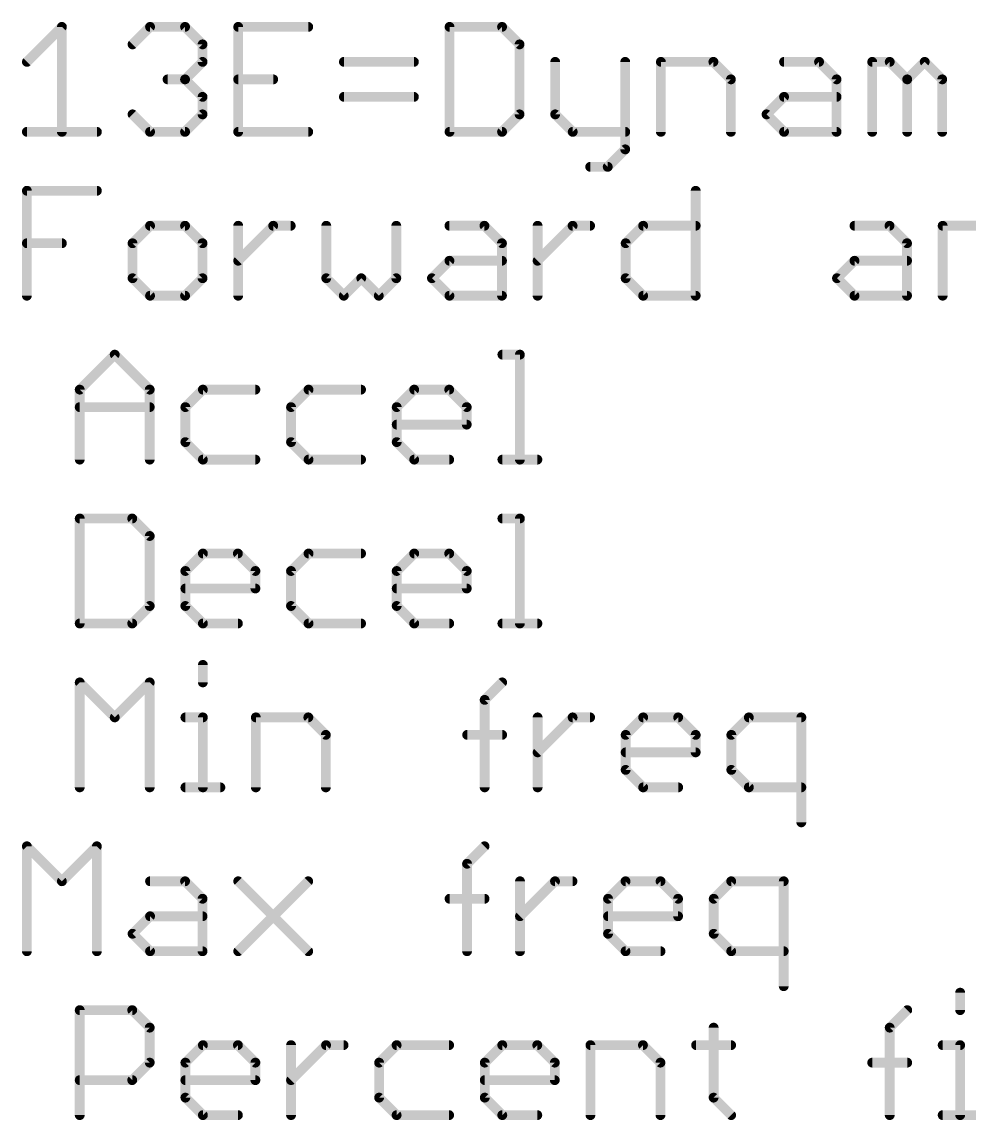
# Model space of a CAD drawing. Extents: x 0 to 387, y 0 to 260.
# Drawn here: x 321 to 335.68, y 205.74 to 222.76 of the extents above; entities that cross this region are included whole.
import ezdxf

# ---------------------------------------------------------------- set-up
doc = ezdxf.new("R2010")
doc.units = 0
doc.layers.add('94', color=14, linetype='CONTINUOUS')

msp = doc.modelspace()

# ---------------------------------------------------------------- linework, layer by layer
at = {"layer": '94', "const_width": 0.1524}
for points in [[(321.0792, 222.1409), (321.6216, 222.6832)], [(321.6216, 222.6832), (321.6216, 221.0562)], [(322.7164, 222.412), (322.9875, 222.6832)], [(322.9875, 222.6832), (323.5299, 222.6832)], [(323.5299, 222.6832), (323.801, 222.412)], [(325.4382, 222.6832), (324.3535, 222.6832)], [(324.3535, 222.6832), (324.3535, 221.0562)], [(327.6279, 222.6832), (327.6279, 221.0562)], [(328.4413, 222.6832), (327.6279, 222.6832)], [(328.7125, 222.412), (328.4413, 222.6832)], [(323.801, 222.412), (323.801, 222.1409)], [(328.7125, 221.3274), (328.7125, 222.412)], [(323.801, 222.1409), (323.5299, 221.8697)], [(325.9907, 222.1409), (327.0754, 222.1409)], [(329.265, 222.1409), (329.265, 221.3274)], [(330.3497, 222.1409), (330.3497, 220.785)], [(330.9022, 221.0562), (330.9022, 222.1409)], [(330.9022, 222.1409), (331.7157, 222.1409)], [(331.7157, 222.1409), (331.9868, 221.8697)], [(332.8105, 222.1409), (333.3528, 222.1409)], [(333.3528, 222.1409), (333.624, 221.8697)], [(334.1765, 221.0562), (334.1765, 222.1409)], [(334.1765, 222.1409), (334.4476, 222.1409)], [(334.4476, 222.1409), (334.7188, 221.8697)], [(334.7188, 221.8697), (334.99, 222.1409)], [(334.99, 222.1409), (335.2611, 221.8697)], [(323.5299, 221.8697), (323.2587, 221.8697)], [(323.5299, 221.8697), (323.801, 221.5985)], [(324.3535, 221.8697), (324.8959, 221.8697)], [(331.9868, 221.8697), (331.9868, 221.0562)], [(333.624, 221.8697), (333.624, 221.0562)], [(334.7188, 221.8697), (334.7188, 221.0562)], [(335.2611, 221.8697), (335.2611, 221.0562)], [(323.801, 221.5985), (323.801, 221.3274)], [(325.9907, 221.5985), (327.0754, 221.5985)], [(332.5393, 221.3274), (332.8105, 221.5985)], [(332.8105, 221.5985), (333.624, 221.5985)], [(322.9875, 221.0562), (322.7164, 221.3274)], [(323.801, 221.3274), (323.5299, 221.0562)], [(328.4413, 221.0562), (328.7125, 221.3274)], [(329.265, 221.3274), (329.5362, 221.0562)], [(332.8105, 221.0562), (332.5393, 221.3274)], [(321.0792, 221.0562), (322.1639, 221.0562)], [(323.5299, 221.0562), (322.9875, 221.0562)], [(324.3535, 221.0562), (325.4382, 221.0562)], [(327.6279, 221.0562), (328.4413, 221.0562)], [(329.5362, 221.0562), (330.3497, 221.0562)], [(333.624, 221.0562), (332.8105, 221.0562)], [(330.3497, 220.785), (330.0785, 220.5139)], [(330.0785, 220.5139), (329.8073, 220.5139)], [(321.0792, 218.5162), (321.0792, 220.1432)], [(321.0792, 220.1432), (322.1639, 220.1432)], [(331.4411, 220.1432), (331.4411, 218.5162)], [(322.9875, 219.6009), (322.7164, 219.3297)], [(323.5299, 219.6009), (322.9875, 219.6009)], [(323.801, 219.3297), (323.5299, 219.6009)], [(324.3535, 218.5162), (324.3535, 219.6009)], [(324.3535, 219.0585), (324.8959, 219.6009)], [(324.8959, 219.6009), (325.167, 219.6009)], [(325.7178, 219.6009), (325.7178, 218.7874)], [(326.8025, 218.7874), (326.8025, 219.6009)], [(327.6262, 219.6009), (328.1685, 219.6009)], [(328.1685, 219.6009), (328.4397, 219.3297)], [(328.9922, 218.5162), (328.9922, 219.6009)], [(328.9922, 219.0585), (329.5345, 219.6009)], [(329.5345, 219.6009), (329.8056, 219.6009)], [(330.3564, 219.3297), (330.6276, 219.6009)], [(330.6276, 219.6009), (331.4411, 219.6009)], [(333.9019, 219.6009), (334.4443, 219.6009)], [(334.4443, 219.6009), (334.7154, 219.3297)], [(335.2679, 218.5162), (335.2679, 219.6009)], [(335.2679, 219.6009), (336.0814, 219.6009)], [(321.0792, 219.3297), (321.6216, 219.3297)], [(322.7164, 219.3297), (322.7164, 218.7874)], [(323.801, 218.7874), (323.801, 219.3297)], [(328.4397, 219.3297), (328.4397, 218.5162)], [(330.3564, 218.7874), (330.3564, 219.3297)], [(334.7154, 219.3297), (334.7154, 218.5162)], [(327.355, 218.7874), (327.6262, 219.0585)], [(327.6262, 219.0585), (328.4397, 219.0585)], [(333.6308, 218.7874), (333.9019, 219.0585)], [(333.9019, 219.0585), (334.7154, 219.0585)], [(322.7164, 218.7874), (322.9875, 218.5162)], [(323.5299, 218.5162), (323.801, 218.7874)], [(325.7178, 218.7874), (325.989, 218.5162)], [(325.989, 218.5162), (326.2602, 218.7874)], [(326.2602, 218.7874), (326.5313, 218.5162)], [(326.5313, 218.5162), (326.8025, 218.7874)], [(327.6262, 218.5162), (327.355, 218.7874)], [(330.6276, 218.5162), (330.3564, 218.7874)], [(333.9019, 218.5162), (333.6308, 218.7874)], [(322.9875, 218.5162), (323.5299, 218.5162)], [(328.4397, 218.5162), (327.6262, 218.5162)], [(331.4411, 218.5162), (330.6276, 218.5162)], [(334.7154, 218.5162), (333.9019, 218.5162)], [(321.8978, 217.0609), (322.4401, 217.6032)], [(322.4401, 217.6032), (322.9825, 217.0609)], [(328.4464, 217.6032), (328.7176, 217.6032)], [(328.7176, 217.6032), (328.7176, 215.9762)], [(321.8978, 215.9762), (321.8978, 217.0609)], [(322.9825, 217.0609), (322.9825, 215.9762)], [(323.8061, 217.0609), (323.535, 216.7897)], [(324.6196, 217.0609), (323.8061, 217.0609)], [(325.4433, 217.0609), (325.1721, 216.7897)], [(326.2568, 217.0609), (325.4433, 217.0609)], [(326.8093, 216.7897), (327.0804, 217.0609)], [(327.0804, 217.0609), (327.6228, 217.0609)], [(327.6228, 217.0609), (327.8939, 216.7897)], [(321.8978, 216.7897), (322.9825, 216.7897)], [(323.535, 216.7897), (323.535, 216.2474)], [(325.1721, 216.7897), (325.1721, 216.2474)], [(326.8093, 216.2474), (326.8093, 216.7897)], [(327.8939, 216.7897), (327.8939, 216.5185)], [(327.8939, 216.5185), (326.8093, 216.5185)], [(323.535, 216.2474), (323.8061, 215.9762)], [(325.1721, 216.2474), (325.4433, 215.9762)], [(327.0804, 215.9762), (326.8093, 216.2474)], [(323.8061, 215.9762), (324.6196, 215.9762)], [(325.4433, 215.9762), (326.2568, 215.9762)], [(327.6228, 215.9762), (327.0804, 215.9762)], [(328.4464, 215.9762), (328.9888, 215.9762)], [(321.8978, 215.0632), (321.8978, 213.4362)], [(322.7113, 215.0632), (321.8978, 215.0632)], [(322.9825, 214.792), (322.7113, 215.0632)], [(328.4464, 215.0632), (328.7176, 215.0632)], [(328.7176, 215.0632), (328.7176, 213.4362)], [(322.9825, 213.7074), (322.9825, 214.792)], [(323.535, 214.2497), (323.8061, 214.5209)], [(323.8061, 214.5209), (324.3485, 214.5209)], [(324.3485, 214.5209), (324.6196, 214.2497)], [(325.4433, 214.5209), (325.1721, 214.2497)], [(326.2568, 214.5209), (325.4433, 214.5209)], [(326.8093, 214.2497), (327.0804, 214.5209)], [(327.0804, 214.5209), (327.6228, 214.5209)], [(327.6228, 214.5209), (327.8939, 214.2497)], [(323.535, 213.7074), (323.535, 214.2497)], [(324.6196, 214.2497), (324.6196, 213.9785)], [(325.1721, 214.2497), (325.1721, 213.7074)], [(326.8093, 213.7074), (326.8093, 214.2497)], [(327.8939, 214.2497), (327.8939, 213.9785)], [(324.6196, 213.9785), (323.535, 213.9785)], [(327.8939, 213.9785), (326.8093, 213.9785)], [(322.7113, 213.4362), (322.9825, 213.7074)], [(323.8061, 213.4362), (323.535, 213.7074)], [(325.1721, 213.7074), (325.4433, 213.4362)], [(327.0804, 213.4362), (326.8093, 213.7074)], [(321.8978, 213.4362), (322.7113, 213.4362)], [(324.3485, 213.4362), (323.8061, 213.4362)], [(325.4433, 213.4362), (326.2568, 213.4362)], [(327.6228, 213.4362), (327.0804, 213.4362)], [(328.4464, 213.4362), (328.9888, 213.4362)], [(323.8061, 212.7944), (323.8061, 212.5232)], [(321.8978, 210.8962), (321.8978, 212.5232)], [(321.8978, 212.5232), (322.4401, 211.9809)], [(322.4401, 211.9809), (322.9825, 212.5232)], [(322.9825, 212.5232), (322.9825, 210.8962)], [(328.1719, 212.252), (328.443, 212.5232)], [(328.1719, 210.8962), (328.1719, 212.252)], [(323.535, 211.9809), (323.8061, 211.9809)], [(323.8061, 211.9809), (323.8061, 210.8962)], [(324.6264, 210.8962), (324.6264, 211.9809)], [(324.6264, 211.9809), (325.4399, 211.9809)], [(325.4399, 211.9809), (325.7111, 211.7097)], [(328.9922, 210.8962), (328.9922, 211.9809)], [(328.9922, 211.4385), (329.5345, 211.9809)], [(329.5345, 211.9809), (329.8056, 211.9809)], [(330.3564, 211.7097), (330.6276, 211.9809)], [(330.6276, 211.9809), (331.1699, 211.9809)], [(331.1699, 211.9809), (331.4411, 211.7097)], [(332.2648, 211.9809), (331.9936, 211.7097)], [(333.0783, 211.9809), (332.2648, 211.9809)], [(333.0783, 210.3539), (333.0783, 211.9809)], [(325.7111, 211.7097), (325.7111, 210.8962)], [(327.9007, 211.7097), (328.443, 211.7097)], [(330.3564, 211.1674), (330.3564, 211.7097)], [(331.4411, 211.7097), (331.4411, 211.4385)], [(331.9936, 211.7097), (331.9936, 211.1674)], [(331.4411, 211.4385), (330.3564, 211.4385)], [(330.6276, 210.8962), (330.3564, 211.1674)], [(331.9936, 211.1674), (332.2648, 210.8962)], [(323.535, 210.8962), (324.0773, 210.8962)], [(331.1699, 210.8962), (330.6276, 210.8962)], [(332.2648, 210.8962), (333.0783, 210.8962)], [(321.0792, 208.3562), (321.0792, 209.9832)], [(321.0792, 209.9832), (321.6216, 209.4409)], [(321.6216, 209.4409), (322.1639, 209.9832)], [(322.1639, 209.9832), (322.1639, 208.3562)], [(327.899, 209.712), (328.1702, 209.9832)], [(327.899, 208.3562), (327.899, 209.712)], [(322.9875, 209.4409), (323.5299, 209.4409)], [(323.5299, 209.4409), (323.801, 209.1697)], [(324.3535, 209.4409), (325.4382, 208.3562)], [(324.3535, 208.3562), (325.4382, 209.4409)], [(328.7193, 208.3562), (328.7193, 209.4409)], [(328.7193, 208.8985), (329.2616, 209.4409)], [(329.2616, 209.4409), (329.5328, 209.4409)], [(330.0836, 209.1697), (330.3548, 209.4409)], [(330.3548, 209.4409), (330.8971, 209.4409)], [(330.8971, 209.4409), (331.1683, 209.1697)], [(331.9919, 209.4409), (331.7207, 209.1697)], [(332.8054, 209.4409), (331.9919, 209.4409)], [(332.8054, 207.8139), (332.8054, 209.4409)], [(323.801, 209.1697), (323.801, 208.3562)], [(327.6279, 209.1697), (328.1702, 209.1697)], [(330.0836, 208.6274), (330.0836, 209.1697)], [(331.1683, 209.1697), (331.1683, 208.8985)], [(331.7207, 209.1697), (331.7207, 208.6274)], [(322.7164, 208.6274), (322.9875, 208.8985)], [(322.9875, 208.8985), (323.801, 208.8985)], [(331.1683, 208.8985), (330.0836, 208.8985)], [(322.9875, 208.3562), (322.7164, 208.6274)], [(330.3548, 208.3562), (330.0836, 208.6274)], [(331.7207, 208.6274), (331.9919, 208.3562)], [(323.801, 208.3562), (322.9875, 208.3562)], [(330.8971, 208.3562), (330.3548, 208.3562)], [(331.9919, 208.3562), (332.8054, 208.3562)], [(335.5391, 207.7144), (335.5391, 207.4432)], [(321.8978, 205.8162), (321.8978, 207.4432)], [(321.8978, 207.4432), (322.7113, 207.4432)], [(322.7113, 207.4432), (322.9825, 207.172)], [(334.4476, 207.172), (334.7188, 207.4432)], [(322.9825, 207.172), (322.9825, 206.6297)], [(331.7191, 207.172), (331.7191, 206.0874)], [(334.4476, 205.8162), (334.4476, 207.172)], [(323.535, 206.6297), (323.8061, 206.9009)], [(323.8061, 206.9009), (324.3485, 206.9009)], [(324.3485, 206.9009), (324.6196, 206.6297)], [(325.1721, 205.8162), (325.1721, 206.9009)], [(325.1721, 206.3585), (325.7144, 206.9009)], [(325.7144, 206.9009), (325.9856, 206.9009)], [(326.8076, 206.9009), (326.5364, 206.6297)], [(327.6211, 206.9009), (326.8076, 206.9009)], [(328.1736, 206.6297), (328.4447, 206.9009)], [(328.4447, 206.9009), (328.9871, 206.9009)], [(328.9871, 206.9009), (329.2582, 206.6297)], [(329.8107, 205.8162), (329.8107, 206.9009)], [(329.8107, 206.9009), (330.6242, 206.9009)], [(330.6242, 206.9009), (330.8954, 206.6297)], [(331.4479, 206.9009), (331.9902, 206.9009)], [(335.2679, 206.9009), (335.5391, 206.9009)], [(335.5391, 206.9009), (335.5391, 205.8162)], [(322.9825, 206.6297), (322.7113, 206.3585)], [(323.535, 206.0874), (323.535, 206.6297)], [(324.6196, 206.6297), (324.6196, 206.3585)], [(326.5364, 206.6297), (326.5364, 206.0874)], [(328.1736, 206.0874), (328.1736, 206.6297)], [(329.2582, 206.6297), (329.2582, 206.3585)], [(330.8954, 206.6297), (330.8954, 205.8162)], [(334.1765, 206.6297), (334.7188, 206.6297)], [(322.7113, 206.3585), (321.8978, 206.3585)], [(324.6196, 206.3585), (323.535, 206.3585)], [(329.2582, 206.3585), (328.1736, 206.3585)], [(323.8061, 205.8162), (323.535, 206.0874)], [(326.5364, 206.0874), (326.8076, 205.8162)], [(328.4447, 205.8162), (328.1736, 206.0874)], [(331.7191, 206.0874), (331.9902, 205.8162)], [(324.3485, 205.8162), (323.8061, 205.8162)], [(326.8076, 205.8162), (327.6211, 205.8162)], [(328.9871, 205.8162), (328.4447, 205.8162)], [(335.2679, 205.8162), (335.8102, 205.8162)]]:
    msp.add_lwpolyline(points, dxfattribs=at)
at = {"layer": '94', "const_width": 0.0762}
for points in [[(321.6597, 222.6832, 1), (321.5835, 222.6832)], [(321.6485, 222.6562, 1), (321.5946, 222.7101)], [(322.9875, 222.7213, 1), (322.9875, 222.6451)], [(323.0145, 222.6562, 1), (322.9606, 222.7101)], [(323.5568, 222.7101, 1), (323.5029, 222.6562)], [(323.5299, 222.6451, 1), (323.5299, 222.7213)], [(324.3535, 222.7213, 1), (324.3535, 222.6451)], [(324.3916, 222.6832, 1), (324.3154, 222.6832)], [(325.4382, 222.6451, 1), (325.4382, 222.7213)], [(327.666, 222.6832, 1), (327.5898, 222.6832)], [(327.6279, 222.7213, 1), (327.6279, 222.6451)], [(328.4683, 222.7101, 1), (328.4144, 222.6562)], [(328.4413, 222.6451, 1), (328.4413, 222.7213)], [(322.6894, 222.439, 1), (322.7433, 222.3851)], [(323.8391, 222.412, 1), (323.7629, 222.412)], [(323.7741, 222.3851, 1), (323.828, 222.439)], [(328.7506, 222.412, 1), (328.6744, 222.412)], [(328.6856, 222.3851, 1), (328.7395, 222.439)], [(321.0523, 222.1678, 1), (321.1062, 222.1139)], [(323.7629, 222.1409, 1), (323.8391, 222.1409)], [(323.828, 222.1139, 1), (323.7741, 222.1678)], [(325.9907, 222.179, 1), (325.9907, 222.1028)], [(327.0754, 222.1028, 1), (327.0754, 222.179)], [(329.3031, 222.1409, 1), (329.2269, 222.1409)], [(330.3878, 222.1409, 1), (330.3116, 222.1409)], [(330.9403, 222.1409, 1), (330.8641, 222.1409)], [(330.9022, 222.179, 1), (330.9022, 222.1028)], [(331.7426, 222.1678, 1), (331.6887, 222.1139)], [(331.7157, 222.1028, 1), (331.7157, 222.179)], [(332.8105, 222.179, 1), (332.8105, 222.1028)], [(333.3798, 222.1678, 1), (333.3259, 222.1139)], [(333.3528, 222.1028, 1), (333.3528, 222.179)], [(334.2146, 222.1409, 1), (334.1384, 222.1409)], [(334.1765, 222.179, 1), (334.1765, 222.1028)], [(334.4746, 222.1678, 1), (334.4207, 222.1139)], [(334.4476, 222.1028, 1), (334.4476, 222.179)], [(335.0169, 222.1678, 1), (334.963, 222.1139)], [(335.0169, 222.1139, 1), (334.963, 222.1678)], [(323.2587, 221.9078, 1), (323.2587, 221.8316)], [(323.5568, 221.8966, 1), (323.5029, 221.8428)], [(323.5029, 221.8966, 1), (323.5568, 221.8428)], [(323.5299, 221.8316, 1), (323.5299, 221.9078)], [(324.3535, 221.9078, 1), (324.3535, 221.8316)], [(324.8959, 221.8316, 1), (324.8959, 221.9078)], [(332.0249, 221.8697, 1), (331.9487, 221.8697)], [(331.9599, 221.8428, 1), (332.0138, 221.8966)], [(333.6621, 221.8697, 1), (333.5859, 221.8697)], [(333.597, 221.8428, 1), (333.6509, 221.8966)], [(334.7569, 221.8697, 1), (334.6807, 221.8697)], [(334.6919, 221.8966, 1), (334.7458, 221.8428)], [(334.6919, 221.8428, 1), (334.7458, 221.8966)], [(335.2992, 221.8697, 1), (335.223, 221.8697)], [(335.2342, 221.8428, 1), (335.2881, 221.8966)], [(323.8391, 221.5985, 1), (323.7629, 221.5985)], [(323.7741, 221.5716, 1), (323.828, 221.6255)], [(325.9907, 221.6366, 1), (325.9907, 221.5604)], [(327.0754, 221.5604, 1), (327.0754, 221.6366)], [(332.8105, 221.6366, 1), (332.8105, 221.5604)], [(332.8374, 221.5716, 1), (332.7835, 221.6255)], [(333.624, 221.5604, 1), (333.624, 221.6366)], [(322.7433, 221.3543, 1), (322.6894, 221.3004)], [(323.7629, 221.3274, 1), (323.8391, 221.3274)], [(323.828, 221.3004, 1), (323.7741, 221.3543)], [(328.6744, 221.3274, 1), (328.7506, 221.3274)], [(328.7395, 221.3004, 1), (328.6856, 221.3543)], [(329.292, 221.3543, 1), (329.2381, 221.3004)], [(329.2269, 221.3274, 1), (329.3031, 221.3274)], [(332.5663, 221.3543, 1), (332.5124, 221.3004)], [(332.5124, 221.3543, 1), (332.5663, 221.3004)], [(321.0792, 221.0943, 1), (321.0792, 221.0181)], [(321.5835, 221.0562, 1), (321.6597, 221.0562)], [(322.1639, 221.0181, 1), (322.1639, 221.0943)], [(322.9875, 221.0943, 1), (322.9875, 221.0181)], [(322.9606, 221.0293, 1), (323.0145, 221.0831)], [(323.5029, 221.0831, 1), (323.5568, 221.0293)], [(323.5299, 221.0181, 1), (323.5299, 221.0943)], [(324.3535, 221.0943, 1), (324.3535, 221.0181)], [(324.3154, 221.0562, 1), (324.3916, 221.0562)], [(325.4382, 221.0181, 1), (325.4382, 221.0943)], [(327.6279, 221.0943, 1), (327.6279, 221.0181)], [(327.5898, 221.0562, 1), (327.666, 221.0562)], [(328.4144, 221.0831, 1), (328.4683, 221.0293)], [(328.4413, 221.0181, 1), (328.4413, 221.0943)], [(329.5362, 221.0943, 1), (329.5362, 221.0181)], [(329.5092, 221.0293, 1), (329.5631, 221.0831)], [(330.3497, 221.0181, 1), (330.3497, 221.0943)], [(330.8641, 221.0562, 1), (330.9403, 221.0562)], [(331.9487, 221.0562, 1), (332.0249, 221.0562)], [(332.8105, 221.0943, 1), (332.8105, 221.0181)], [(332.7835, 221.0293, 1), (332.8374, 221.0831)], [(333.5859, 221.0562, 1), (333.6621, 221.0562)], [(333.624, 221.0181, 1), (333.624, 221.0943)], [(334.1384, 221.0562, 1), (334.2146, 221.0562)], [(334.6807, 221.0562, 1), (334.7569, 221.0562)], [(335.223, 221.0562, 1), (335.2992, 221.0562)], [(330.3116, 220.785, 1), (330.3878, 220.785)], [(330.3766, 220.7581, 1), (330.3227, 220.812)], [(329.8073, 220.552, 1), (329.8073, 220.4758)], [(330.0516, 220.5408, 1), (330.1054, 220.4869)], [(330.0785, 220.4758, 1), (330.0785, 220.552)], [(321.1173, 220.1432, 1), (321.0411, 220.1432)], [(321.0792, 220.1813, 1), (321.0792, 220.1051)], [(322.1639, 220.1051, 1), (322.1639, 220.1813)], [(331.4792, 220.1432, 1), (331.403, 220.1432)], [(322.9875, 219.639, 1), (322.9875, 219.5628)], [(323.0145, 219.5739, 1), (322.9606, 219.6278)], [(323.5568, 219.6278, 1), (323.5029, 219.5739)], [(323.5299, 219.5628, 1), (323.5299, 219.639)], [(324.3916, 219.6009, 1), (324.3154, 219.6009)], [(324.8959, 219.639, 1), (324.8959, 219.5628)], [(324.9228, 219.5739, 1), (324.8689, 219.6278)], [(325.167, 219.5628, 1), (325.167, 219.639)], [(325.7559, 219.6009, 1), (325.6797, 219.6009)], [(326.8406, 219.6009, 1), (326.7644, 219.6009)], [(327.6262, 219.639, 1), (327.6262, 219.5628)], [(328.1954, 219.6278, 1), (328.1415, 219.5739)], [(328.1685, 219.5628, 1), (328.1685, 219.639)], [(329.0303, 219.6009, 1), (328.9541, 219.6009)], [(329.5345, 219.639, 1), (329.5345, 219.5628)], [(329.5614, 219.5739, 1), (329.5075, 219.6278)], [(329.8056, 219.5628, 1), (329.8056, 219.639)], [(330.6276, 219.639, 1), (330.6276, 219.5628)], [(330.6546, 219.5739, 1), (330.6007, 219.6278)], [(331.4411, 219.5628, 1), (331.4411, 219.639)], [(333.9019, 219.639, 1), (333.9019, 219.5628)], [(334.4712, 219.6278, 1), (334.4173, 219.5739)], [(334.4443, 219.5628, 1), (334.4443, 219.639)], [(335.306, 219.6009, 1), (335.2298, 219.6009)], [(335.2679, 219.639, 1), (335.2679, 219.5628)], [(321.0792, 219.3678, 1), (321.0792, 219.2916)], [(321.6216, 219.2916, 1), (321.6216, 219.3678)], [(322.7545, 219.3297, 1), (322.6783, 219.3297)], [(322.6894, 219.3566, 1), (322.7433, 219.3028)], [(323.8391, 219.3297, 1), (323.7629, 219.3297)], [(323.7741, 219.3028, 1), (323.828, 219.3566)], [(328.4778, 219.3297, 1), (328.4016, 219.3297)], [(328.4127, 219.3028, 1), (328.4666, 219.3566)], [(330.3945, 219.3297, 1), (330.3184, 219.3297)], [(330.3295, 219.3566, 1), (330.3834, 219.3028)], [(334.7535, 219.3297, 1), (334.6773, 219.3297)], [(334.6885, 219.3028, 1), (334.7424, 219.3566)], [(324.3266, 219.0855, 1), (324.3805, 219.0316)], [(327.6262, 219.0966, 1), (327.6262, 219.0204)], [(327.6531, 219.0316, 1), (327.5992, 219.0855)], [(328.4397, 219.0204, 1), (328.4397, 219.0966)], [(328.9652, 219.0855, 1), (329.0191, 219.0316)], [(333.9019, 219.0966, 1), (333.9019, 219.0204)], [(333.9289, 219.0316, 1), (333.875, 219.0855)], [(334.7154, 219.0204, 1), (334.7154, 219.0966)], [(322.7433, 218.8143, 1), (322.6894, 218.7604)], [(322.6783, 218.7874, 1), (322.7545, 218.7874)], [(323.7629, 218.7874, 1), (323.8391, 218.7874)], [(323.828, 218.7604, 1), (323.7741, 218.8143)], [(325.7448, 218.8143, 1), (325.6909, 218.7604)], [(325.6797, 218.7874, 1), (325.7559, 218.7874)], [(326.2871, 218.8143, 1), (326.2332, 218.7604)], [(326.2871, 218.7604, 1), (326.2332, 218.8143)], [(326.7644, 218.7874, 1), (326.8406, 218.7874)], [(326.8294, 218.7604, 1), (326.7756, 218.8143)], [(327.3819, 218.8143, 1), (327.3281, 218.7604)], [(327.3281, 218.8143, 1), (327.3819, 218.7604)], [(330.3834, 218.8143, 1), (330.3295, 218.7604)], [(330.3184, 218.7874, 1), (330.3945, 218.7874)], [(333.6577, 218.8143, 1), (333.6038, 218.7604)], [(333.6038, 218.8143, 1), (333.6577, 218.7604)], [(321.0411, 218.5162, 1), (321.1173, 218.5162)], [(322.9875, 218.5543, 1), (322.9875, 218.4781)], [(322.9606, 218.4893, 1), (323.0145, 218.5431)], [(323.5029, 218.5431, 1), (323.5568, 218.4893)], [(323.5299, 218.4781, 1), (323.5299, 218.5543)], [(324.3154, 218.5162, 1), (324.3916, 218.5162)], [(325.9621, 218.5431, 1), (326.0159, 218.4893)], [(325.9621, 218.4893, 1), (326.0159, 218.5431)], [(326.5044, 218.5431, 1), (326.5583, 218.4893)], [(326.5044, 218.4893, 1), (326.5583, 218.5431)], [(327.6262, 218.5543, 1), (327.6262, 218.4781)], [(327.5992, 218.4893, 1), (327.6531, 218.5431)], [(328.4016, 218.5162, 1), (328.4778, 218.5162)], [(328.4397, 218.4781, 1), (328.4397, 218.5543)], [(328.9541, 218.5162, 1), (329.0303, 218.5162)], [(330.6276, 218.5543, 1), (330.6276, 218.4781)], [(330.6007, 218.4893, 1), (330.6546, 218.5431)], [(331.403, 218.5162, 1), (331.4792, 218.5162)], [(331.4411, 218.4781, 1), (331.4411, 218.5543)], [(333.9019, 218.5543, 1), (333.9019, 218.4781)], [(333.875, 218.4893, 1), (333.9289, 218.5431)], [(334.6773, 218.5162, 1), (334.7535, 218.5162)], [(334.7154, 218.4781, 1), (334.7154, 218.5543)], [(335.2298, 218.5162, 1), (335.306, 218.5162)], [(322.4671, 217.6301, 1), (322.4132, 217.5762)], [(322.4671, 217.5762, 1), (322.4132, 217.6301)], [(328.4464, 217.6413, 1), (328.4464, 217.5651)], [(328.7557, 217.6032, 1), (328.6795, 217.6032)], [(328.7176, 217.5651, 1), (328.7176, 217.6413)], [(321.9359, 217.0609, 1), (321.8597, 217.0609)], [(321.8709, 217.0878, 1), (321.9248, 217.0339)], [(323.0206, 217.0609, 1), (322.9444, 217.0609)], [(322.9555, 217.0339, 1), (323.0094, 217.0878)], [(323.8061, 217.099, 1), (323.8061, 217.0228)], [(323.8331, 217.0339, 1), (323.7792, 217.0878)], [(324.6196, 217.0228, 1), (324.6196, 217.099)], [(325.4433, 217.099, 1), (325.4433, 217.0228)], [(325.4702, 217.0339, 1), (325.4163, 217.0878)], [(326.2568, 217.0228, 1), (326.2568, 217.099)], [(327.0804, 217.099, 1), (327.0804, 217.0228)], [(327.1074, 217.0339, 1), (327.0535, 217.0878)], [(327.6497, 217.0878, 1), (327.5958, 217.0339)], [(327.6228, 217.0228, 1), (327.6228, 217.099)], [(321.8978, 216.8278, 1), (321.8978, 216.7516)], [(322.9825, 216.7516, 1), (322.9825, 216.8278)], [(323.5731, 216.7897, 1), (323.4969, 216.7897)], [(323.508, 216.8166, 1), (323.5619, 216.7628)], [(325.2102, 216.7897, 1), (325.134, 216.7897)], [(325.1452, 216.8166, 1), (325.1991, 216.7628)], [(326.8474, 216.7897, 1), (326.7712, 216.7897)], [(326.7823, 216.8166, 1), (326.8362, 216.7628)], [(327.932, 216.7897, 1), (327.8558, 216.7897)], [(327.867, 216.7628, 1), (327.9209, 216.8166)], [(326.8093, 216.5566, 1), (326.8093, 216.4804)], [(327.8558, 216.5185, 1), (327.932, 216.5185)], [(327.8939, 216.4804, 1), (327.8939, 216.5566)], [(323.5619, 216.2743, 1), (323.508, 216.2204)], [(325.1991, 216.2743, 1), (325.1452, 216.2204)], [(326.8362, 216.2743, 1), (326.7823, 216.2204)], [(323.4969, 216.2474, 1), (323.5731, 216.2474)], [(325.134, 216.2474, 1), (325.2102, 216.2474)], [(326.7712, 216.2474, 1), (326.8474, 216.2474)], [(321.8597, 215.9762, 1), (321.9359, 215.9762)], [(322.9444, 215.9762, 1), (323.0206, 215.9762)], [(323.8061, 216.0143, 1), (323.8061, 215.9381)], [(323.7792, 215.9493, 1), (323.8331, 216.0031)], [(324.6196, 215.9381, 1), (324.6196, 216.0143)], [(325.4433, 216.0143, 1), (325.4433, 215.9381)], [(325.4163, 215.9493, 1), (325.4702, 216.0031)], [(326.2568, 215.9381, 1), (326.2568, 216.0143)], [(327.0804, 216.0143, 1), (327.0804, 215.9381)], [(327.0535, 215.9493, 1), (327.1074, 216.0031)], [(327.6228, 215.9381, 1), (327.6228, 216.0143)], [(328.4464, 216.0143, 1), (328.4464, 215.9381)], [(328.6795, 215.9762, 1), (328.7557, 215.9762)], [(328.9888, 215.9381, 1), (328.9888, 216.0143)], [(321.9359, 215.0632, 1), (321.8597, 215.0632)], [(321.8978, 215.1013, 1), (321.8978, 215.0251)], [(322.7382, 215.0901, 1), (322.6844, 215.0362)], [(322.7113, 215.0251, 1), (322.7113, 215.1013)], [(328.4464, 215.1013, 1), (328.4464, 215.0251)], [(328.7557, 215.0632, 1), (328.6795, 215.0632)], [(328.7176, 215.0251, 1), (328.7176, 215.1013)], [(323.0206, 214.792, 1), (322.9444, 214.792)], [(322.9555, 214.7651, 1), (323.0094, 214.819)], [(323.8061, 214.559, 1), (323.8061, 214.4828)], [(323.8331, 214.4939, 1), (323.7792, 214.5478)], [(324.3754, 214.5478, 1), (324.3215, 214.4939)], [(324.3485, 214.4828, 1), (324.3485, 214.559)], [(325.4433, 214.559, 1), (325.4433, 214.4828)], [(325.4702, 214.4939, 1), (325.4163, 214.5478)], [(326.2568, 214.4828, 1), (326.2568, 214.559)], [(327.0804, 214.559, 1), (327.0804, 214.4828)], [(327.1074, 214.4939, 1), (327.0535, 214.5478)], [(327.6497, 214.5478, 1), (327.5958, 214.4939)], [(327.6228, 214.4828, 1), (327.6228, 214.559)], [(323.5731, 214.2497, 1), (323.4969, 214.2497)], [(323.508, 214.2766, 1), (323.5619, 214.2228)], [(324.6577, 214.2497, 1), (324.5815, 214.2497)], [(324.5927, 214.2228, 1), (324.6466, 214.2766)], [(325.2102, 214.2497, 1), (325.134, 214.2497)], [(325.1452, 214.2766, 1), (325.1991, 214.2228)], [(326.8474, 214.2497, 1), (326.7712, 214.2497)], [(326.7823, 214.2766, 1), (326.8362, 214.2228)], [(327.932, 214.2497, 1), (327.8558, 214.2497)], [(327.867, 214.2228, 1), (327.9209, 214.2766)], [(323.535, 214.0166, 1), (323.535, 213.9404)], [(324.5815, 213.9785, 1), (324.6577, 213.9785)], [(324.6196, 213.9404, 1), (324.6196, 214.0166)], [(326.8093, 214.0166, 1), (326.8093, 213.9404)], [(327.8558, 213.9785, 1), (327.932, 213.9785)], [(327.8939, 213.9404, 1), (327.8939, 214.0166)], [(323.0094, 213.6804, 1), (322.9555, 213.7343)], [(323.5619, 213.7343, 1), (323.508, 213.6804)], [(325.1991, 213.7343, 1), (325.1452, 213.6804)], [(326.8362, 213.7343, 1), (326.7823, 213.6804)], [(322.9444, 213.7074, 1), (323.0206, 213.7074)], [(323.4969, 213.7074, 1), (323.5731, 213.7074)], [(325.134, 213.7074, 1), (325.2102, 213.7074)], [(326.7712, 213.7074, 1), (326.8474, 213.7074)], [(321.8978, 213.4743, 1), (321.8978, 213.3981)], [(321.8597, 213.4362, 1), (321.9359, 213.4362)], [(322.6844, 213.4631, 1), (322.7382, 213.4093)], [(322.7113, 213.3981, 1), (322.7113, 213.4743)], [(323.8061, 213.4743, 1), (323.8061, 213.3981)], [(323.7792, 213.4093, 1), (323.8331, 213.4631)], [(324.3485, 213.3981, 1), (324.3485, 213.4743)], [(325.4433, 213.4743, 1), (325.4433, 213.3981)], [(325.4163, 213.4093, 1), (325.4702, 213.4631)], [(326.2568, 213.3981, 1), (326.2568, 213.4743)], [(327.0804, 213.4743, 1), (327.0804, 213.3981)], [(327.0535, 213.4093, 1), (327.1074, 213.4631)], [(327.6228, 213.3981, 1), (327.6228, 213.4743)], [(328.4464, 213.4743, 1), (328.4464, 213.3981)], [(328.6795, 213.4362, 1), (328.7557, 213.4362)], [(328.9888, 213.3981, 1), (328.9888, 213.4743)], [(323.8442, 212.7944, 1), (323.768, 212.7944)], [(321.9359, 212.5232, 1), (321.8597, 212.5232)], [(321.9248, 212.5501, 1), (321.8709, 212.4962)], [(323.0206, 212.5232, 1), (322.9444, 212.5232)], [(323.0094, 212.4962, 1), (322.9555, 212.5501)], [(328.47, 212.4962, 1), (328.4161, 212.5501)], [(323.768, 212.5232, 1), (323.8442, 212.5232)], [(328.1449, 212.279, 1), (328.1988, 212.2251)], [(328.21, 212.252, 1), (328.1338, 212.252)], [(322.4132, 212.0078, 1), (322.4671, 211.9539)], [(322.4132, 211.9539, 1), (322.4671, 212.0078)], [(323.535, 212.019, 1), (323.535, 211.9428)], [(323.8442, 211.9809, 1), (323.768, 211.9809)], [(323.8061, 211.9428, 1), (323.8061, 212.019)], [(324.6645, 211.9809, 1), (324.5883, 211.9809)], [(324.6264, 212.019, 1), (324.6264, 211.9428)], [(325.4668, 212.0078, 1), (325.413, 211.9539)], [(325.4399, 211.9428, 1), (325.4399, 212.019)], [(329.0303, 211.9809, 1), (328.9541, 211.9809)], [(329.5345, 212.019, 1), (329.5345, 211.9428)], [(329.5614, 211.9539, 1), (329.5075, 212.0078)], [(329.8056, 211.9428, 1), (329.8056, 212.019)], [(330.6276, 212.019, 1), (330.6276, 211.9428)], [(330.6546, 211.9539, 1), (330.6007, 212.0078)], [(331.1969, 212.0078, 1), (331.143, 211.9539)], [(331.1699, 211.9428, 1), (331.1699, 212.019)], [(332.2648, 212.019, 1), (332.2648, 211.9428)], [(332.2917, 211.9539, 1), (332.2378, 212.0078)], [(333.1164, 211.9809, 1), (333.0402, 211.9809)], [(333.0783, 211.9428, 1), (333.0783, 212.019)], [(325.7492, 211.7097, 1), (325.673, 211.7097)], [(325.6841, 211.6828, 1), (325.738, 211.7366)], [(327.9007, 211.7478, 1), (327.9007, 211.6716)], [(328.443, 211.6716, 1), (328.443, 211.7478)], [(330.3945, 211.7097, 1), (330.3184, 211.7097)], [(330.3295, 211.7366, 1), (330.3834, 211.6828)], [(331.4792, 211.7097, 1), (331.403, 211.7097)], [(331.4142, 211.6828, 1), (331.4681, 211.7366)], [(332.0317, 211.7097, 1), (331.9555, 211.7097)], [(331.9667, 211.7366, 1), (332.0205, 211.6828)], [(328.9652, 211.4655, 1), (329.0191, 211.4116)], [(330.3564, 211.4766, 1), (330.3564, 211.4004)], [(331.403, 211.4385, 1), (331.4792, 211.4385)], [(331.4411, 211.4004, 1), (331.4411, 211.4766)], [(330.3834, 211.1943, 1), (330.3295, 211.1404)], [(332.0205, 211.1943, 1), (331.9667, 211.1404)], [(330.3184, 211.1674, 1), (330.3945, 211.1674)], [(331.9555, 211.1674, 1), (332.0317, 211.1674)], [(321.8597, 210.8962, 1), (321.9359, 210.8962)], [(322.9444, 210.8962, 1), (323.0206, 210.8962)], [(323.535, 210.9343, 1), (323.535, 210.8581)], [(323.768, 210.8962, 1), (323.8442, 210.8962)], [(324.0773, 210.8581, 1), (324.0773, 210.9343)], [(324.5883, 210.8962, 1), (324.6645, 210.8962)], [(325.673, 210.8962, 1), (325.7492, 210.8962)], [(328.1338, 210.8962, 1), (328.21, 210.8962)], [(328.9541, 210.8962, 1), (329.0303, 210.8962)], [(330.6276, 210.9343, 1), (330.6276, 210.8581)], [(330.6007, 210.8693, 1), (330.6546, 210.9231)], [(331.1699, 210.8581, 1), (331.1699, 210.9343)], [(332.2648, 210.9343, 1), (332.2648, 210.8581)], [(332.2378, 210.8693, 1), (332.2917, 210.9231)], [(333.0783, 210.8581, 1), (333.0783, 210.9343)], [(333.0402, 210.3539, 1), (333.1164, 210.3539)], [(321.1173, 209.9832, 1), (321.0411, 209.9832)], [(321.1062, 210.0101, 1), (321.0523, 209.9562)], [(322.202, 209.9832, 1), (322.1258, 209.9832)], [(322.1908, 209.9562, 1), (322.1369, 210.0101)], [(328.1971, 209.9562, 1), (328.1432, 210.0101)], [(327.9371, 209.712, 1), (327.8609, 209.712)], [(327.8721, 209.739, 1), (327.926, 209.6851)], [(322.9875, 209.479, 1), (322.9875, 209.4028)], [(323.5568, 209.4678, 1), (323.5029, 209.4139)], [(323.5299, 209.4028, 1), (323.5299, 209.479)], [(324.3805, 209.4678, 1), (324.3266, 209.4139)], [(325.4651, 209.4139, 1), (325.4113, 209.4678)], [(328.7574, 209.4409, 1), (328.6812, 209.4409)], [(329.2616, 209.479, 1), (329.2616, 209.4028)], [(329.2886, 209.4139, 1), (329.2347, 209.4678)], [(329.5328, 209.4028, 1), (329.5328, 209.479)], [(330.3548, 209.479, 1), (330.3548, 209.4028)], [(330.3817, 209.4139, 1), (330.3278, 209.4678)], [(330.924, 209.4678, 1), (330.8701, 209.4139)], [(330.8971, 209.4028, 1), (330.8971, 209.479)], [(331.9919, 209.479, 1), (331.9919, 209.4028)], [(332.0189, 209.4139, 1), (331.965, 209.4678)], [(332.8435, 209.4409, 1), (332.7673, 209.4409)], [(332.8054, 209.4028, 1), (332.8054, 209.479)], [(321.5946, 209.4678, 1), (321.6485, 209.4139)], [(321.5946, 209.4139, 1), (321.6485, 209.4678)], [(323.8391, 209.1697, 1), (323.7629, 209.1697)], [(323.7741, 209.1428, 1), (323.828, 209.1966)], [(327.6279, 209.2078, 1), (327.6279, 209.1316)], [(328.1702, 209.1316, 1), (328.1702, 209.2078)], [(330.1217, 209.1697, 1), (330.0455, 209.1697)], [(330.0566, 209.1966, 1), (330.1105, 209.1428)], [(331.2063, 209.1697, 1), (331.1302, 209.1697)], [(331.1413, 209.1428, 1), (331.1952, 209.1966)], [(331.7588, 209.1697, 1), (331.6826, 209.1697)], [(331.6938, 209.1966, 1), (331.7477, 209.1428)], [(322.9875, 208.9366, 1), (322.9875, 208.8604)], [(323.0145, 208.8716, 1), (322.9606, 208.9255)], [(323.801, 208.8604, 1), (323.801, 208.9366)], [(328.6924, 208.9255, 1), (328.7462, 208.8716)], [(330.0836, 208.9366, 1), (330.0836, 208.8604)], [(331.1302, 208.8985, 1), (331.2063, 208.8985)], [(331.1683, 208.8604, 1), (331.1683, 208.9366)], [(322.7433, 208.6543, 1), (322.6894, 208.6004)], [(322.6894, 208.6543, 1), (322.7433, 208.6004)], [(330.1105, 208.6543, 1), (330.0566, 208.6004)], [(330.0455, 208.6274, 1), (330.1217, 208.6274)], [(331.7477, 208.6543, 1), (331.6938, 208.6004)], [(331.6826, 208.6274, 1), (331.7588, 208.6274)], [(321.0411, 208.3562, 1), (321.1173, 208.3562)], [(322.1258, 208.3562, 1), (322.202, 208.3562)], [(322.9875, 208.3943, 1), (322.9875, 208.3181)], [(322.9606, 208.3293, 1), (323.0145, 208.3831)], [(323.7629, 208.3562, 1), (323.8391, 208.3562)], [(323.801, 208.3181, 1), (323.801, 208.3943)], [(324.3266, 208.3831, 1), (324.3805, 208.3293)], [(325.4113, 208.3293, 1), (325.4651, 208.3831)], [(327.8609, 208.3562, 1), (327.9371, 208.3562)], [(328.6812, 208.3562, 1), (328.7574, 208.3562)], [(330.3548, 208.3943, 1), (330.3548, 208.3181)], [(330.3278, 208.3293, 1), (330.3817, 208.3831)], [(330.8971, 208.3181, 1), (330.8971, 208.3943)], [(331.9919, 208.3943, 1), (331.9919, 208.3181)], [(331.965, 208.3293, 1), (332.0189, 208.3831)], [(332.8054, 208.3181, 1), (332.8054, 208.3943)], [(332.7673, 207.8139, 1), (332.8435, 207.8139)], [(335.5772, 207.7144, 1), (335.501, 207.7144)], [(321.9359, 207.4432, 1), (321.8597, 207.4432)], [(321.8978, 207.4813, 1), (321.8978, 207.4051)], [(322.7382, 207.4701, 1), (322.6844, 207.4162)], [(322.7113, 207.4051, 1), (322.7113, 207.4813)], [(334.7457, 207.4162, 1), (334.6919, 207.4701)], [(335.501, 207.4432, 1), (335.5772, 207.4432)], [(323.0206, 207.172, 1), (322.9444, 207.172)], [(322.9555, 207.1451, 1), (323.0094, 207.199)], [(331.7572, 207.172, 1), (331.681, 207.172)], [(334.4857, 207.172, 1), (334.4095, 207.172)], [(334.4207, 207.199, 1), (334.4746, 207.1451)], [(323.8061, 206.939, 1), (323.8061, 206.8628)], [(323.8331, 206.8739, 1), (323.7792, 206.9278)], [(324.3754, 206.9278, 1), (324.3215, 206.8739)], [(324.3485, 206.8628, 1), (324.3485, 206.939)], [(325.2102, 206.9009, 1), (325.134, 206.9009)], [(325.7144, 206.939, 1), (325.7144, 206.8628)], [(325.7414, 206.8739, 1), (325.6875, 206.9278)], [(325.9856, 206.8628, 1), (325.9856, 206.939)], [(326.8076, 206.939, 1), (326.8076, 206.8628)], [(326.8345, 206.8739, 1), (326.7806, 206.9278)], [(327.6211, 206.8628, 1), (327.6211, 206.939)], [(328.4447, 206.939, 1), (328.4447, 206.8628)], [(328.4717, 206.8739, 1), (328.4178, 206.9278)], [(329.014, 206.9278, 1), (328.9601, 206.8739)], [(328.9871, 206.8628, 1), (328.9871, 206.939)], [(329.8488, 206.9009, 1), (329.7726, 206.9009)], [(329.8107, 206.939, 1), (329.8107, 206.8628)], [(330.6512, 206.9278, 1), (330.5973, 206.8739)], [(330.6242, 206.8628, 1), (330.6242, 206.939)], [(331.4479, 206.939, 1), (331.4479, 206.8628)], [(331.9902, 206.8628, 1), (331.9902, 206.939)], [(335.2679, 206.939, 1), (335.2679, 206.8628)], [(335.5772, 206.9009, 1), (335.501, 206.9009)], [(335.5391, 206.8628, 1), (335.5391, 206.939)], [(322.9444, 206.6297, 1), (323.0206, 206.6297)], [(323.0094, 206.6028, 1), (322.9555, 206.6566)], [(323.5731, 206.6297, 1), (323.4969, 206.6297)], [(323.508, 206.6566, 1), (323.5619, 206.6028)], [(324.6577, 206.6297, 1), (324.5815, 206.6297)], [(324.5927, 206.6028, 1), (324.6466, 206.6566)], [(326.5745, 206.6297, 1), (326.4983, 206.6297)], [(326.5095, 206.6566, 1), (326.5634, 206.6028)], [(328.2117, 206.6297, 1), (328.1355, 206.6297)], [(328.1466, 206.6566, 1), (328.2005, 206.6028)], [(329.2963, 206.6297, 1), (329.2201, 206.6297)], [(329.2313, 206.6028, 1), (329.2852, 206.6566)], [(330.9335, 206.6297, 1), (330.8573, 206.6297)], [(330.8684, 206.6028, 1), (330.9223, 206.6566)], [(334.1765, 206.6678, 1), (334.1765, 206.5916)], [(334.7188, 206.5916, 1), (334.7188, 206.6678)], [(321.8978, 206.3966, 1), (321.8978, 206.3204)], [(322.6844, 206.3855, 1), (322.7382, 206.3316)], [(322.7113, 206.3204, 1), (322.7113, 206.3966)], [(323.535, 206.3966, 1), (323.535, 206.3204)], [(324.5815, 206.3585, 1), (324.6577, 206.3585)], [(324.6196, 206.3204, 1), (324.6196, 206.3966)], [(325.1452, 206.3855, 1), (325.1991, 206.3316)], [(328.1736, 206.3966, 1), (328.1736, 206.3204)], [(329.2201, 206.3585, 1), (329.2963, 206.3585)], [(329.2582, 206.3204, 1), (329.2582, 206.3966)], [(323.5619, 206.1143, 1), (323.508, 206.0604)], [(323.4969, 206.0874, 1), (323.5731, 206.0874)], [(326.5634, 206.1143, 1), (326.5095, 206.0604)], [(326.4983, 206.0874, 1), (326.5745, 206.0874)], [(328.2005, 206.1143, 1), (328.1466, 206.0604)], [(328.1355, 206.0874, 1), (328.2117, 206.0874)], [(331.746, 206.1143, 1), (331.6921, 206.0604)], [(331.681, 206.0874, 1), (331.7572, 206.0874)], [(321.8597, 205.8162, 1), (321.9359, 205.8162)], [(323.8061, 205.8543, 1), (323.8061, 205.7781)], [(323.7792, 205.7893, 1), (323.8331, 205.8431)], [(324.3485, 205.7781, 1), (324.3485, 205.8543)], [(325.134, 205.8162, 1), (325.2102, 205.8162)], [(326.8076, 205.8543, 1), (326.8076, 205.7781)], [(326.7806, 205.7893, 1), (326.8345, 205.8431)], [(327.6211, 205.7781, 1), (327.6211, 205.8543)], [(328.4447, 205.8543, 1), (328.4447, 205.7781)], [(328.4178, 205.7893, 1), (328.4717, 205.8431)], [(328.9871, 205.7781, 1), (328.9871, 205.8543)], [(329.7726, 205.8162, 1), (329.8488, 205.8162)], [(330.8573, 205.8162, 1), (330.9335, 205.8162)], [(331.9633, 205.7893, 1), (332.0172, 205.8431)], [(334.4095, 205.8162, 1), (334.4857, 205.8162)], [(335.2679, 205.8543, 1), (335.2679, 205.7781)], [(335.501, 205.8162, 1), (335.5772, 205.8162)]]:
    msp.add_lwpolyline(points, format="xyb", dxfattribs=at)

doc.saveas('drawing.dxf')
